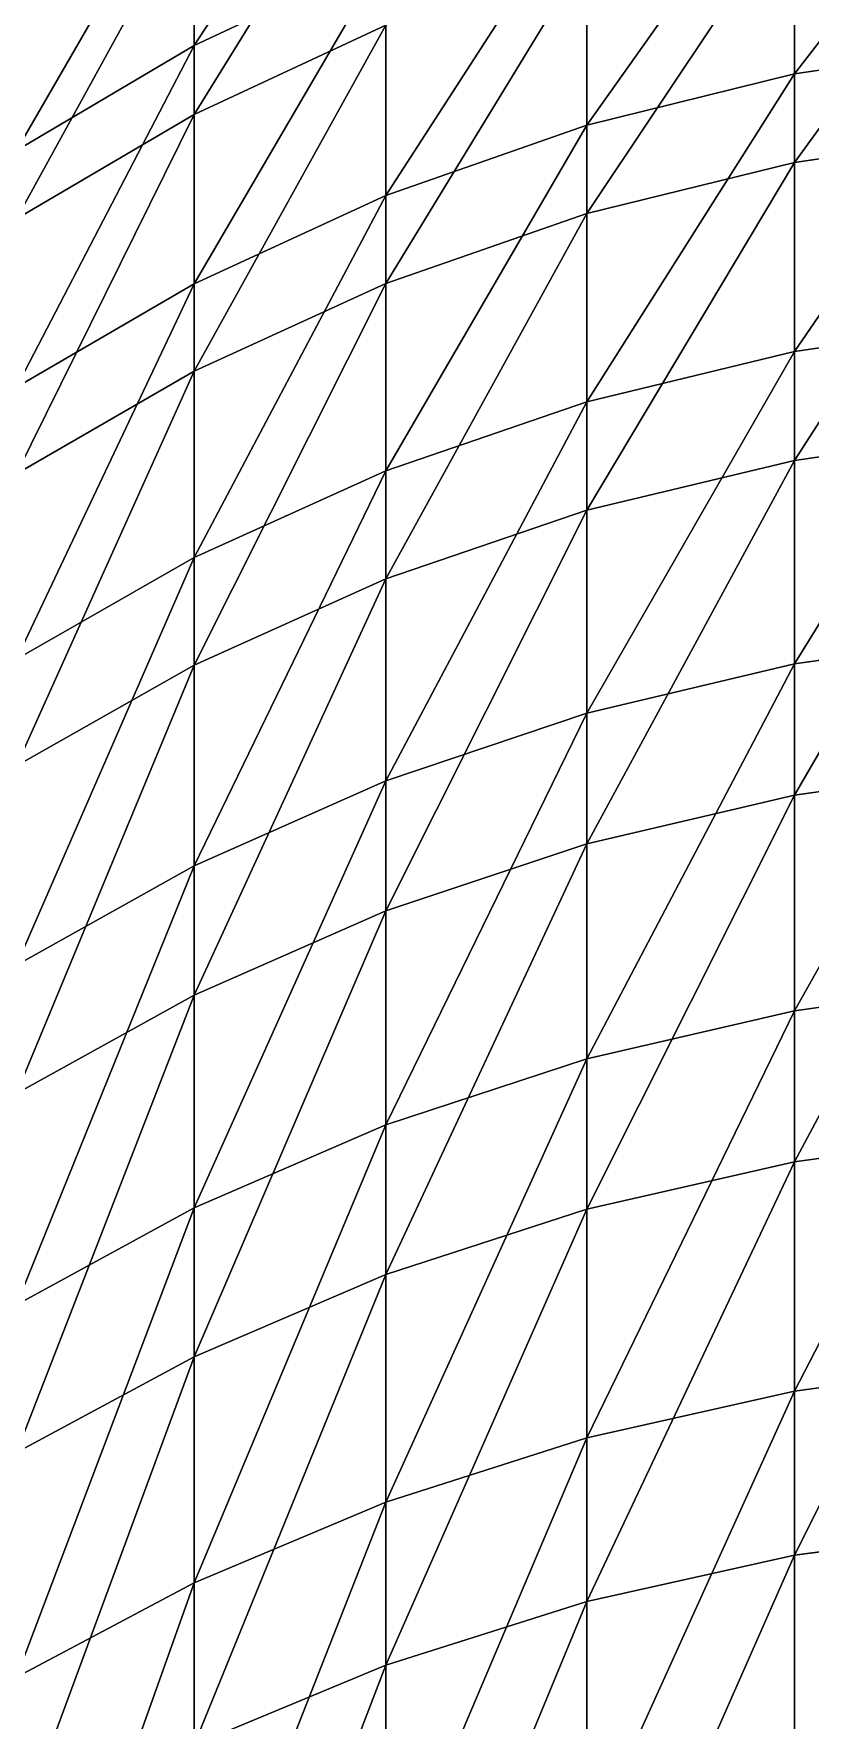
# Model space of a CAD drawing. Extents: x 207 to 387, y 94 to 160.
# Drawn here: x 340.4913 to 340.5725, y 159.4171 to 159.5934 of the extents above; entities that cross this region are included whole.
import ezdxf

# ---------------------------------------------------------------- set-up
doc = ezdxf.new("R2010")
doc.units = 0
doc.header["$LTSCALE"] = 2.54
doc.layers.get('0').update_dxf_attribs({"color": 13, "linetype": 'CONTINUOUS'})

# ---------------------------------------------------------------- blocks, each defined once
blk = doc.blocks.new('SP_05_ALTFIELD_CREDENZA_DW')
at = {"color": 0}
for p, q in [((46.16571, 0.26696, 76.18584), (46.16571, 0.3111, 76.11804)), ((46.16571, 0.26696, 76.18584), (46.16571, 0.3111, 76.11804)), ((46.14469, 0.26032, 76.18174), (46.14469, 0.30467, 76.11363)), ((46.14469, 0.26032, 76.18174), (46.14469, 0.30467, 76.11363)), ((46.123, 0.25549, 76.17876), (46.123, 0.3, 76.11042)), ((46.123, 0.25549, 76.17876), (46.123, 0.3, 76.11042)), ((46.18574, 0.30091, 80.22421), (46.18574, 0.25836, 80.15596)), ((46.18574, 0.30091, 80.22421), (46.18574, 0.25836, 80.15596)), ((46.16571, 0.29272, 80.2296), (46.16571, 0.24993, 80.16094)), ((46.16571, 0.29272, 80.2296), (46.16571, 0.24993, 80.16094)), ((46.14469, 0.2862, 80.23388), (46.14469, 0.24321, 80.1649)), ((46.14469, 0.2862, 80.23388), (46.14469, 0.24321, 80.1649)), ((46.123, 0.28146, 80.237), (46.123, 0.23832, 80.16779)), ((46.123, 0.28146, 80.237), (46.123, 0.23832, 80.16779)), ((46.18574, 0.2753, 76.19099), (46.16571, 0.26696, 76.18584)), ((46.18574, 0.2753, 76.19099), (46.16571, 0.26696, 76.18584)), ((46.18574, 0.23473, 76.26043), (46.18574, 0.2753, 76.19099)), ((46.18574, 0.23473, 76.26043), (46.18574, 0.2753, 76.19099)), ((46.20429, 0.26822, 80.15014), (46.18574, 0.25836, 80.15596)), ((46.20429, 0.26822, 80.15014), (46.18574, 0.25836, 80.15596)), ((46.16571, 0.26696, 76.18584), (46.14469, 0.26032, 76.18174)), ((46.16571, 0.26696, 76.18584), (46.14469, 0.26032, 76.18174)), ((46.16571, 0.22615, 76.2557), (46.16571, 0.26696, 76.18584)), ((46.16571, 0.22615, 76.2557), (46.16571, 0.26696, 76.18584)), ((46.14469, 0.26032, 76.18174), (46.123, 0.25549, 76.17876)), ((46.14469, 0.26032, 76.18174), (46.123, 0.25549, 76.17876)), ((46.14469, 0.21932, 76.25193), (46.14469, 0.26032, 76.18174)), ((46.14469, 0.21932, 76.25193), (46.14469, 0.26032, 76.18174)), ((46.18574, 0.25836, 80.15596), (46.16571, 0.24993, 80.16094)), ((46.18574, 0.25836, 80.15596), (46.16571, 0.24993, 80.16094)), ((46.18574, 0.25836, 80.15596), (46.18574, 0.21917, 80.08573)), ((46.18574, 0.25836, 80.15596), (46.18574, 0.21917, 80.08573)), ((46.123, 0.25549, 76.17876), (46.10086, 0.25253, 76.17693)), ((46.123, 0.25549, 76.17876), (46.10086, 0.25253, 76.17693)), ((46.123, 0.21436, 76.24918), (46.123, 0.25549, 76.17876)), ((46.123, 0.21436, 76.24918), (46.123, 0.25549, 76.17876)), ((46.16571, 0.24993, 80.16094), (46.14469, 0.24321, 80.1649)), ((46.16571, 0.24993, 80.16094), (46.14469, 0.24321, 80.1649)), ((46.16571, 0.24993, 80.16094), (46.16571, 0.2105, 80.09029)), ((46.16571, 0.24993, 80.16094), (46.16571, 0.2105, 80.09029)), ((46.20429, 0.24475, 76.26597), (46.18574, 0.23473, 76.26043)), ((46.20429, 0.24475, 76.26597), (46.18574, 0.23473, 76.26043)), ((46.14469, 0.24321, 80.1649), (46.123, 0.23832, 80.16779)), ((46.14469, 0.24321, 80.1649), (46.123, 0.23832, 80.16779)), ((46.14469, 0.24321, 80.1649), (46.14469, 0.2036, 80.09392)), ((46.14469, 0.24321, 80.1649), (46.14469, 0.2036, 80.09392)), ((46.123, 0.23832, 80.16779), (46.10086, 0.23532, 80.16956)), ((46.123, 0.23832, 80.16779), (46.10086, 0.23532, 80.16956)), ((46.123, 0.23832, 80.16779), (46.123, 0.19858, 80.09657)), ((46.123, 0.23832, 80.16779), (46.123, 0.19858, 80.09657)), ((46.18574, 0.23473, 76.26043), (46.16571, 0.22615, 76.2557)), ((46.18574, 0.23473, 76.26043), (46.16571, 0.22615, 76.2557)), ((46.18574, 0.19694, 76.33306), (46.18574, 0.23473, 76.26043)), ((46.18574, 0.19694, 76.33306), (46.18574, 0.23473, 76.26043)), ((46.20429, 0.22931, 80.08039), (46.18574, 0.21917, 80.08573)), ((46.20429, 0.22931, 80.08039), (46.18574, 0.21917, 80.08573)), ((46.16571, 0.22615, 76.2557), (46.14469, 0.21932, 76.25193)), ((46.16571, 0.22615, 76.2557), (46.14469, 0.21932, 76.25193)), ((46.16571, 0.18814, 76.32875), (46.16571, 0.22615, 76.2557)), ((46.16571, 0.18814, 76.32875), (46.16571, 0.22615, 76.2557)), ((46.14469, 0.21932, 76.25193), (46.123, 0.21436, 76.24918)), ((46.14469, 0.21932, 76.25193), (46.123, 0.21436, 76.24918)), ((46.14469, 0.18113, 76.32532), (46.14469, 0.21932, 76.25193)), ((46.14469, 0.18113, 76.32532), (46.14469, 0.21932, 76.25193)), ((46.18574, 0.21917, 80.08573), (46.16571, 0.2105, 80.09029)), ((46.18574, 0.21917, 80.08573), (46.16571, 0.2105, 80.09029)), ((46.18574, 0.21917, 80.08573), (46.18574, 0.18344, 80.01367)), ((46.18574, 0.21917, 80.08573), (46.18574, 0.18344, 80.01367)), ((46.123, 0.21436, 76.24918), (46.10086, 0.21131, 76.2475)), ((46.123, 0.21436, 76.24918), (46.10086, 0.21131, 76.2475)), ((46.123, 0.17604, 76.32283), (46.123, 0.21436, 76.24918)), ((46.123, 0.17604, 76.32283), (46.123, 0.21436, 76.24918)), ((46.16571, 0.2105, 80.09029), (46.14469, 0.2036, 80.09392)), ((46.16571, 0.2105, 80.09029), (46.14469, 0.2036, 80.09392)), ((46.16571, 0.2105, 80.09029), (46.16571, 0.17456, 80.01781)), ((46.16571, 0.2105, 80.09029), (46.16571, 0.17456, 80.01781)), ((46.20429, 0.20723, 76.33809), (46.18574, 0.19694, 76.33306)), ((46.20429, 0.20723, 76.33809), (46.18574, 0.19694, 76.33306)), ((46.14469, 0.2036, 80.09392), (46.123, 0.19858, 80.09657)), ((46.14469, 0.2036, 80.09392), (46.123, 0.19858, 80.09657)), ((46.14469, 0.2036, 80.09392), (46.14469, 0.16748, 80.02111)), ((46.14469, 0.2036, 80.09392), (46.14469, 0.16748, 80.02111)), ((46.123, 0.19858, 80.09657), (46.10086, 0.1955, 80.09819)), ((46.123, 0.19858, 80.09657), (46.10086, 0.1955, 80.09819)), ((46.123, 0.19858, 80.09657), (46.123, 0.16234, 80.02351)), ((46.123, 0.19858, 80.09657), (46.123, 0.16234, 80.02351)), ((46.18574, 0.19694, 76.33306), (46.16571, 0.18814, 76.32875)), ((46.18574, 0.19694, 76.33306), (46.16571, 0.18814, 76.32875)), ((46.18574, 0.16246, 76.40821), (46.18574, 0.19694, 76.33306)), ((46.18574, 0.16246, 76.40821), (46.18574, 0.19694, 76.33306)), ((46.20429, 0.19382, 80.00884), (46.18574, 0.18344, 80.01367)), ((46.20429, 0.19382, 80.00884), (46.18574, 0.18344, 80.01367)), ((46.16571, 0.18814, 76.32875), (46.14469, 0.18113, 76.32532)), ((46.16571, 0.18814, 76.32875), (46.14469, 0.18113, 76.32532)), ((46.16571, 0.15345, 76.40435), (46.16571, 0.18814, 76.32875)), ((46.16571, 0.15345, 76.40435), (46.16571, 0.18814, 76.32875)), ((46.18574, 0.18344, 80.01367), (46.16571, 0.17456, 80.01781)), ((46.18574, 0.18344, 80.01367), (46.16571, 0.17456, 80.01781)), ((46.18574, 0.18344, 80.01367), (46.18574, 0.15123, 79.93998)), ((46.18574, 0.18344, 80.01367), (46.18574, 0.15123, 79.93998)), ((46.14469, 0.18113, 76.32532), (46.123, 0.17604, 76.32283)), ((46.14469, 0.18113, 76.32532), (46.123, 0.17604, 76.32283)), ((46.14469, 0.14628, 76.40127), (46.14469, 0.18113, 76.32532)), ((46.14469, 0.14628, 76.40127), (46.14469, 0.18113, 76.32532)), ((46.123, 0.17604, 76.32283), (46.10086, 0.17291, 76.3213)), ((46.123, 0.17604, 76.32283), (46.10086, 0.17291, 76.3213)), ((46.123, 0.14107, 76.39904), (46.123, 0.17604, 76.32283)), ((46.123, 0.14107, 76.39904), (46.123, 0.17604, 76.32283)), ((46.16571, 0.17456, 80.01781), (46.14469, 0.16748, 80.02111)), ((46.16571, 0.17456, 80.01781), (46.14469, 0.16748, 80.02111)), ((46.16571, 0.17456, 80.01781), (46.16571, 0.14216, 79.94368)), ((46.16571, 0.17456, 80.01781), (46.16571, 0.14216, 79.94368)), ((46.20429, 0.17298, 76.41273), (46.18574, 0.16246, 76.40821)), ((46.20429, 0.17298, 76.41273), (46.18574, 0.16246, 76.40821)), ((46.14469, 0.16748, 80.02111), (46.123, 0.16234, 80.02351)), ((46.14469, 0.16748, 80.02111), (46.123, 0.16234, 80.02351)), ((46.14469, 0.16748, 80.02111), (46.14469, 0.13494, 79.94663)), ((46.14469, 0.16748, 80.02111), (46.14469, 0.13494, 79.94663)), ((46.123, 0.16234, 80.02351), (46.10086, 0.15919, 80.02498)), ((46.123, 0.16234, 80.02351), (46.10086, 0.15919, 80.02498)), ((46.123, 0.16234, 80.02351), (46.123, 0.12969, 79.94878)), ((46.123, 0.16234, 80.02351), (46.123, 0.12969, 79.94878)), ((46.18574, 0.16246, 76.40821), (46.16571, 0.15345, 76.40435)), ((46.18574, 0.16246, 76.40821), (46.16571, 0.15345, 76.40435)), ((46.18574, 0.13176, 76.48499), (46.18574, 0.16246, 76.40821)), ((46.18574, 0.13176, 76.48499), (46.18574, 0.16246, 76.40821)), ((46.20429, 0.16183, 79.93565), (46.18574, 0.15123, 79.93998)), ((46.20429, 0.16183, 79.93565), (46.18574, 0.15123, 79.93998)), ((46.16571, 0.15345, 76.40435), (46.14469, 0.14628, 76.40127)), ((46.16571, 0.15345, 76.40435), (46.14469, 0.14628, 76.40127)), ((46.16571, 0.12257, 76.48158), (46.16571, 0.15345, 76.40435)), ((46.16571, 0.12257, 76.48158), (46.16571, 0.15345, 76.40435)), ((46.18574, 0.15123, 79.93998), (46.16571, 0.14216, 79.94368)), ((46.18574, 0.15123, 79.93998), (46.16571, 0.14216, 79.94368)), ((46.18574, 0.15123, 79.93998), (46.18574, 0.12263, 79.8648)), ((46.18574, 0.15123, 79.93998), (46.18574, 0.12263, 79.8648)), ((46.14469, 0.14628, 76.40127), (46.123, 0.14107, 76.39904)), ((46.14469, 0.14628, 76.40127), (46.123, 0.14107, 76.39904)), ((46.14469, 0.11526, 76.47886), (46.14469, 0.14628, 76.40127)), ((46.14469, 0.11526, 76.47886), (46.14469, 0.14628, 76.40127)), ((46.123, 0.14107, 76.39904), (46.10086, 0.13787, 76.39766)), ((46.123, 0.14107, 76.39904), (46.10086, 0.13787, 76.39766)), ((46.123, 0.10994, 76.47689), (46.123, 0.14107, 76.39904)), ((46.123, 0.10994, 76.47689), (46.123, 0.14107, 76.39904)), ((46.16571, 0.14216, 79.94368), (46.14469, 0.13494, 79.94663)), ((46.16571, 0.14216, 79.94368), (46.14469, 0.13494, 79.94663)), ((46.16571, 0.14216, 79.94368), (46.16571, 0.11339, 79.86807)), ((46.16571, 0.14216, 79.94368), (46.16571, 0.11339, 79.86807)), ((46.20429, 0.14249, 76.48897), (46.18574, 0.13176, 76.48499)), ((46.20429, 0.14249, 76.48897), (46.18574, 0.13176, 76.48499)), ((46.14469, 0.13494, 79.94663), (46.123, 0.12969, 79.94878)), ((46.14469, 0.13494, 79.94663), (46.123, 0.12969, 79.94878)), ((46.14469, 0.13494, 79.94663), (46.14469, 0.10604, 79.87067)), ((46.14469, 0.13494, 79.94663), (46.14469, 0.10604, 79.87067)), ((46.20429, 0.13343, 79.86099), (46.18574, 0.12263, 79.8648)), ((46.20429, 0.13343, 79.86099), (46.18574, 0.12263, 79.8648)), ((46.18574, 0.13176, 76.48499), (46.16571, 0.12257, 76.48158)), ((46.18574, 0.13176, 76.48499), (46.16571, 0.12257, 76.48158)), ((46.18574, 0.10492, 76.5632), (46.18574, 0.13176, 76.48499)), ((46.18574, 0.10492, 76.5632), (46.18574, 0.13176, 76.48499)), ((46.123, 0.12969, 79.94878), (46.10086, 0.12646, 79.95009)), ((46.123, 0.12969, 79.94878), (46.10086, 0.12646, 79.95009)), ((46.123, 0.12969, 79.94878), (46.123, 0.10069, 79.87255)), ((46.123, 0.12969, 79.94878), (46.123, 0.10069, 79.87255)), ((46.16571, 0.12257, 76.48158), (46.14469, 0.11526, 76.47886)), ((46.16571, 0.12257, 76.48158), (46.14469, 0.11526, 76.47886)), ((46.18574, 0.12263, 79.8648), (46.16571, 0.11339, 79.86807)), ((46.18574, 0.12263, 79.8648), (46.16571, 0.11339, 79.86807)), ((46.16571, 0.09558, 76.56025), (46.16571, 0.12257, 76.48158)), ((46.16571, 0.09558, 76.56025), (46.16571, 0.12257, 76.48158)), ((46.18574, 0.12263, 79.8648), (46.18574, 0.09771, 79.78834)), ((46.18574, 0.12263, 79.8648), (46.18574, 0.09771, 79.78834)), ((46.14469, 0.11526, 76.47886), (46.123, 0.10994, 76.47689)), ((46.14469, 0.11526, 76.47886), (46.123, 0.10994, 76.47689)), ((46.14469, 0.08814, 76.5579), (46.14469, 0.11526, 76.47886)), ((46.14469, 0.08814, 76.5579), (46.14469, 0.11526, 76.47886)), ((46.20429, 0.11584, 76.56664), (46.18574, 0.10492, 76.5632)), ((46.20429, 0.11584, 76.56664), (46.18574, 0.10492, 76.5632)), ((46.16571, 0.11339, 79.86807), (46.14469, 0.10604, 79.87067)), ((46.16571, 0.11339, 79.86807), (46.14469, 0.10604, 79.87067)), ((46.16571, 0.11339, 79.86807), (46.16571, 0.08832, 79.79115)), ((46.16571, 0.11339, 79.86807), (46.16571, 0.08832, 79.79115)), ((46.123, 0.10994, 76.47689), (46.10086, 0.10667, 76.47568)), ((46.123, 0.10994, 76.47689), (46.10086, 0.10667, 76.47568)), ((46.123, 0.08273, 76.5562), (46.123, 0.10994, 76.47689)), ((46.123, 0.08273, 76.5562), (46.123, 0.10994, 76.47689)), ((46.20429, 0.10868, 79.78505), (46.18574, 0.09771, 79.78834)), ((46.20429, 0.10868, 79.78505), (46.18574, 0.09771, 79.78834)), ((46.14469, 0.10604, 79.87067), (46.123, 0.10069, 79.87255)), ((46.14469, 0.10604, 79.87067), (46.123, 0.10069, 79.87255)), ((46.14469, 0.10604, 79.87067), (46.14469, 0.08085, 79.79338)), ((46.14469, 0.10604, 79.87067), (46.14469, 0.08085, 79.79338)), ((46.18574, 0.10492, 76.5632), (46.16571, 0.09558, 76.56025)), ((46.18574, 0.10492, 76.5632), (46.16571, 0.09558, 76.56025)), ((46.18574, 0.08202, 76.64265), (46.18574, 0.10492, 76.5632)), ((46.18574, 0.08202, 76.64265), (46.18574, 0.10492, 76.5632)), ((46.123, 0.10069, 79.87255), (46.10086, 0.0974, 79.87371)), ((46.123, 0.10069, 79.87255), (46.10086, 0.0974, 79.87371)), ((46.123, 0.10069, 79.87255), (46.123, 0.07542, 79.79501)), ((46.123, 0.10069, 79.87255), (46.123, 0.07542, 79.79501)), ((46.18574, 0.09771, 79.78834), (46.16571, 0.08832, 79.79115)), ((46.18574, 0.09771, 79.78834), (46.16571, 0.08832, 79.79115)), ((46.18574, 0.09771, 79.78834), (46.18574, 0.07652, 79.71075)), ((46.18574, 0.09771, 79.78834), (46.18574, 0.07652, 79.71075))]:
    blk.add_line(p, q, dxfattribs=at)
at = {"color": 18}
mesh = blk.add_polyface(dxfattribs=at)
corners = [(46.16571, 0.26696, 76.18584), (46.18574, 0.31918, 76.12359), (46.16571, 0.3111, 76.11804), (46.18574, 0.2753, 76.19099)]
mesh.append_faces([[corners[k] for k in face] for face in [(0, 1, 2), (1, 0, 3)]], dxfattribs={"vtx0": -1, "color": 18})
mesh = blk.add_polyface(dxfattribs=at)
corners = [(46.14469, 0.26032, 76.18174), (46.16571, 0.3111, 76.11804), (46.14469, 0.30467, 76.11363), (46.16571, 0.26696, 76.18584)]
mesh.append_faces([[corners[k] for k in face] for face in [(0, 1, 2), (1, 0, 3)]], dxfattribs={"vtx0": -1, "color": 18})
mesh = blk.add_polyface(dxfattribs=at)
corners = [(46.18574, 0.25836, 80.15596), (46.20429, 0.31048, 80.21792), (46.20429, 0.26822, 80.15014), (46.18574, 0.30091, 80.22421)]
mesh.append_faces([[corners[k] for k in face] for face in [(0, 1, 2), (1, 0, 3)]], dxfattribs={"vtx0": -1, "color": 18})
mesh = blk.add_polyface(dxfattribs=at)
corners = [(46.123, 0.25549, 76.17876), (46.14469, 0.30467, 76.11363), (46.123, 0.3, 76.11042), (46.14469, 0.26032, 76.18174)]
mesh.append_faces([[corners[k] for k in face] for face in [(0, 1, 2), (1, 0, 3)]], dxfattribs={"vtx0": -1, "color": 18})
mesh = blk.add_polyface(dxfattribs=at)
corners = [(46.10086, 0.25253, 76.17693), (46.123, 0.3, 76.11042), (46.10086, 0.29712, 76.10845), (46.123, 0.25549, 76.17876)]
mesh.append_faces([[corners[k] for k in face] for face in [(0, 1, 2), (1, 0, 3)]], dxfattribs={"vtx0": -1, "color": 18})
mesh = blk.add_polyface(dxfattribs=at)
corners = [(46.16571, 0.24993, 80.16094), (46.18574, 0.30091, 80.22421), (46.18574, 0.25836, 80.15596), (46.16571, 0.29272, 80.2296)]
mesh.append_faces([[corners[k] for k in face] for face in [(0, 1, 2), (1, 0, 3)]], dxfattribs={"vtx0": -1, "color": 18})
mesh = blk.add_polyface(dxfattribs=at)
corners = [(46.14469, 0.24321, 80.1649), (46.16571, 0.29272, 80.2296), (46.16571, 0.24993, 80.16094), (46.14469, 0.2862, 80.23388)]
mesh.append_faces([[corners[k] for k in face] for face in [(0, 1, 2), (1, 0, 3)]], dxfattribs={"vtx0": -1, "color": 18})
mesh = blk.add_polyface(dxfattribs=at)
corners = [(46.123, 0.23832, 80.16779), (46.14469, 0.2862, 80.23388), (46.14469, 0.24321, 80.1649), (46.123, 0.28146, 80.237)]
mesh.append_faces([[corners[k] for k in face] for face in [(0, 1, 2), (1, 0, 3)]], dxfattribs={"vtx0": -1, "color": 18})
mesh = blk.add_polyface(dxfattribs=at)
corners = [(46.18574, 0.23473, 76.26043), (46.20429, 0.28504, 76.197), (46.18574, 0.2753, 76.19099), (46.20429, 0.24475, 76.26597)]
mesh.append_faces([[corners[k] for k in face] for face in [(0, 1, 2), (1, 0, 3)]], dxfattribs={"vtx0": -1, "color": 18})
mesh = blk.add_polyface(dxfattribs=at)
corners = [(46.10086, 0.23532, 80.16956), (46.123, 0.28146, 80.237), (46.123, 0.23832, 80.16779), (46.10086, 0.27855, 80.23891)]
mesh.append_faces([[corners[k] for k in face] for face in [(0, 1, 2), (1, 0, 3)]], dxfattribs={"vtx0": -1, "color": 18})
mesh = blk.add_polyface(dxfattribs=at)
corners = [(46.16571, 0.22615, 76.2557), (46.18574, 0.2753, 76.19099), (46.16571, 0.26696, 76.18584), (46.18574, 0.23473, 76.26043)]
mesh.append_faces([[corners[k] for k in face] for face in [(0, 1, 2), (1, 0, 3)]], dxfattribs={"vtx0": -1, "color": 18})
mesh = blk.add_polyface(dxfattribs=at)
corners = [(46.18574, 0.21917, 80.08573), (46.20429, 0.26822, 80.15014), (46.20429, 0.22931, 80.08039), (46.18574, 0.25836, 80.15596)]
mesh.append_faces([[corners[k] for k in face] for face in [(0, 1, 2), (1, 0, 3)]], dxfattribs={"vtx0": -1, "color": 18})
mesh = blk.add_polyface(dxfattribs=at)
corners = [(46.14469, 0.21932, 76.25193), (46.16571, 0.26696, 76.18584), (46.14469, 0.26032, 76.18174), (46.16571, 0.22615, 76.2557)]
mesh.append_faces([[corners[k] for k in face] for face in [(0, 1, 2), (1, 0, 3)]], dxfattribs={"vtx0": -1, "color": 18})
mesh = blk.add_polyface(dxfattribs=at)
corners = [(46.123, 0.21436, 76.24918), (46.14469, 0.26032, 76.18174), (46.123, 0.25549, 76.17876), (46.14469, 0.21932, 76.25193)]
mesh.append_faces([[corners[k] for k in face] for face in [(0, 1, 2), (1, 0, 3)]], dxfattribs={"vtx0": -1, "color": 18})
mesh = blk.add_polyface(dxfattribs=at)
corners = [(46.16571, 0.2105, 80.09029), (46.18574, 0.25836, 80.15596), (46.18574, 0.21917, 80.08573), (46.16571, 0.24993, 80.16094)]
mesh.append_faces([[corners[k] for k in face] for face in [(0, 1, 2), (1, 0, 3)]], dxfattribs={"vtx0": -1, "color": 18})
mesh = blk.add_polyface(dxfattribs=at)
corners = [(46.10086, 0.21131, 76.2475), (46.123, 0.25549, 76.17876), (46.10086, 0.25253, 76.17693), (46.123, 0.21436, 76.24918)]
mesh.append_faces([[corners[k] for k in face] for face in [(0, 1, 2), (1, 0, 3)]], dxfattribs={"vtx0": -1, "color": 18})
mesh = blk.add_polyface(dxfattribs=at)
corners = [(46.14469, 0.2036, 80.09392), (46.16571, 0.24993, 80.16094), (46.16571, 0.2105, 80.09029), (46.14469, 0.24321, 80.1649)]
mesh.append_faces([[corners[k] for k in face] for face in [(0, 1, 2), (1, 0, 3)]], dxfattribs={"vtx0": -1, "color": 18})
mesh = blk.add_polyface(dxfattribs=at)
corners = [(46.18574, 0.19694, 76.33306), (46.20429, 0.24475, 76.26597), (46.18574, 0.23473, 76.26043), (46.20429, 0.20723, 76.33809)]
mesh.append_faces([[corners[k] for k in face] for face in [(0, 1, 2), (1, 0, 3)]], dxfattribs={"vtx0": -1, "color": 18})
mesh = blk.add_polyface(dxfattribs=at)
corners = [(46.123, 0.19858, 80.09657), (46.14469, 0.24321, 80.1649), (46.14469, 0.2036, 80.09392), (46.123, 0.23832, 80.16779)]
mesh.append_faces([[corners[k] for k in face] for face in [(0, 1, 2), (1, 0, 3)]], dxfattribs={"vtx0": -1, "color": 18})
mesh = blk.add_polyface(dxfattribs=at)
corners = [(46.10086, 0.1955, 80.09819), (46.123, 0.23832, 80.16779), (46.123, 0.19858, 80.09657), (46.10086, 0.23532, 80.16956)]
mesh.append_faces([[corners[k] for k in face] for face in [(0, 1, 2), (1, 0, 3)]], dxfattribs={"vtx0": -1, "color": 18})
mesh = blk.add_polyface(dxfattribs=at)
corners = [(46.16571, 0.18814, 76.32875), (46.18574, 0.23473, 76.26043), (46.16571, 0.22615, 76.2557), (46.18574, 0.19694, 76.33306)]
mesh.append_faces([[corners[k] for k in face] for face in [(0, 1, 2), (1, 0, 3)]], dxfattribs={"vtx0": -1, "color": 18})
mesh = blk.add_polyface(dxfattribs=at)
corners = [(46.18574, 0.18344, 80.01367), (46.20429, 0.22931, 80.08039), (46.20429, 0.19382, 80.00884), (46.18574, 0.21917, 80.08573)]
mesh.append_faces([[corners[k] for k in face] for face in [(0, 1, 2), (1, 0, 3)]], dxfattribs={"vtx0": -1, "color": 18})
mesh = blk.add_polyface(dxfattribs=at)
corners = [(46.14469, 0.18113, 76.32532), (46.16571, 0.22615, 76.2557), (46.14469, 0.21932, 76.25193), (46.16571, 0.18814, 76.32875)]
mesh.append_faces([[corners[k] for k in face] for face in [(0, 1, 2), (1, 0, 3)]], dxfattribs={"vtx0": -1, "color": 18})
mesh = blk.add_polyface(dxfattribs=at)
corners = [(46.123, 0.17604, 76.32283), (46.14469, 0.21932, 76.25193), (46.123, 0.21436, 76.24918), (46.14469, 0.18113, 76.32532)]
mesh.append_faces([[corners[k] for k in face] for face in [(0, 1, 2), (1, 0, 3)]], dxfattribs={"vtx0": -1, "color": 18})
mesh = blk.add_polyface(dxfattribs=at)
corners = [(46.16571, 0.17456, 80.01781), (46.18574, 0.21917, 80.08573), (46.18574, 0.18344, 80.01367), (46.16571, 0.2105, 80.09029)]
mesh.append_faces([[corners[k] for k in face] for face in [(0, 1, 2), (1, 0, 3)]], dxfattribs={"vtx0": -1, "color": 18})
mesh = blk.add_polyface(dxfattribs=at)
corners = [(46.10086, 0.17291, 76.3213), (46.123, 0.21436, 76.24918), (46.10086, 0.21131, 76.2475), (46.123, 0.17604, 76.32283)]
mesh.append_faces([[corners[k] for k in face] for face in [(0, 1, 2), (1, 0, 3)]], dxfattribs={"vtx0": -1, "color": 18})
mesh = blk.add_polyface(dxfattribs=at)
corners = [(46.14469, 0.16748, 80.02111), (46.16571, 0.2105, 80.09029), (46.16571, 0.17456, 80.01781), (46.14469, 0.2036, 80.09392)]
mesh.append_faces([[corners[k] for k in face] for face in [(0, 1, 2), (1, 0, 3)]], dxfattribs={"vtx0": -1, "color": 18})
mesh = blk.add_polyface(dxfattribs=at)
corners = [(46.18574, 0.16246, 76.40821), (46.20429, 0.20723, 76.33809), (46.18574, 0.19694, 76.33306), (46.20429, 0.17298, 76.41273)]
mesh.append_faces([[corners[k] for k in face] for face in [(0, 1, 2), (1, 0, 3)]], dxfattribs={"vtx0": -1, "color": 18})
mesh = blk.add_polyface(dxfattribs=at)
corners = [(46.123, 0.16234, 80.02351), (46.14469, 0.2036, 80.09392), (46.14469, 0.16748, 80.02111), (46.123, 0.19858, 80.09657)]
mesh.append_faces([[corners[k] for k in face] for face in [(0, 1, 2), (1, 0, 3)]], dxfattribs={"vtx0": -1, "color": 18})
mesh = blk.add_polyface(dxfattribs=at)
corners = [(46.10086, 0.15919, 80.02498), (46.123, 0.19858, 80.09657), (46.123, 0.16234, 80.02351), (46.10086, 0.1955, 80.09819)]
mesh.append_faces([[corners[k] for k in face] for face in [(0, 1, 2), (1, 0, 3)]], dxfattribs={"vtx0": -1, "color": 18})
mesh = blk.add_polyface(dxfattribs=at)
corners = [(46.16571, 0.15345, 76.40435), (46.18574, 0.19694, 76.33306), (46.16571, 0.18814, 76.32875), (46.18574, 0.16246, 76.40821)]
mesh.append_faces([[corners[k] for k in face] for face in [(0, 1, 2), (1, 0, 3)]], dxfattribs={"vtx0": -1, "color": 18})
mesh = blk.add_polyface(dxfattribs=at)
corners = [(46.18574, 0.15123, 79.93998), (46.20429, 0.19382, 80.00884), (46.20429, 0.16183, 79.93565), (46.18574, 0.18344, 80.01367)]
mesh.append_faces([[corners[k] for k in face] for face in [(0, 1, 2), (1, 0, 3)]], dxfattribs={"vtx0": -1, "color": 18})
mesh = blk.add_polyface(dxfattribs=at)
corners = [(46.14469, 0.14628, 76.40127), (46.16571, 0.18814, 76.32875), (46.14469, 0.18113, 76.32532), (46.16571, 0.15345, 76.40435)]
mesh.append_faces([[corners[k] for k in face] for face in [(0, 1, 2), (1, 0, 3)]], dxfattribs={"vtx0": -1, "color": 18})
mesh = blk.add_polyface(dxfattribs=at)
corners = [(46.16571, 0.14216, 79.94368), (46.18574, 0.18344, 80.01367), (46.18574, 0.15123, 79.93998), (46.16571, 0.17456, 80.01781)]
mesh.append_faces([[corners[k] for k in face] for face in [(0, 1, 2), (1, 0, 3)]], dxfattribs={"vtx0": -1, "color": 18})
mesh = blk.add_polyface(dxfattribs=at)
corners = [(46.123, 0.14107, 76.39904), (46.14469, 0.18113, 76.32532), (46.123, 0.17604, 76.32283), (46.14469, 0.14628, 76.40127)]
mesh.append_faces([[corners[k] for k in face] for face in [(0, 1, 2), (1, 0, 3)]], dxfattribs={"vtx0": -1, "color": 18})
mesh = blk.add_polyface(dxfattribs=at)
corners = [(46.10086, 0.13787, 76.39766), (46.123, 0.17604, 76.32283), (46.10086, 0.17291, 76.3213), (46.123, 0.14107, 76.39904)]
mesh.append_faces([[corners[k] for k in face] for face in [(0, 1, 2), (1, 0, 3)]], dxfattribs={"vtx0": -1, "color": 18})
mesh = blk.add_polyface(dxfattribs=at)
corners = [(46.14469, 0.13494, 79.94663), (46.16571, 0.17456, 80.01781), (46.16571, 0.14216, 79.94368), (46.14469, 0.16748, 80.02111)]
mesh.append_faces([[corners[k] for k in face] for face in [(0, 1, 2), (1, 0, 3)]], dxfattribs={"vtx0": -1, "color": 18})
mesh = blk.add_polyface(dxfattribs=at)
corners = [(46.18574, 0.13176, 76.48499), (46.20429, 0.17298, 76.41273), (46.18574, 0.16246, 76.40821), (46.20429, 0.14249, 76.48897)]
mesh.append_faces([[corners[k] for k in face] for face in [(0, 1, 2), (1, 0, 3)]], dxfattribs={"vtx0": -1, "color": 18})
mesh = blk.add_polyface(dxfattribs=at)
corners = [(46.123, 0.12969, 79.94878), (46.14469, 0.16748, 80.02111), (46.14469, 0.13494, 79.94663), (46.123, 0.16234, 80.02351)]
mesh.append_faces([[corners[k] for k in face] for face in [(0, 1, 2), (1, 0, 3)]], dxfattribs={"vtx0": -1, "color": 18})
mesh = blk.add_polyface(dxfattribs=at)
corners = [(46.10086, 0.12646, 79.95009), (46.123, 0.16234, 80.02351), (46.123, 0.12969, 79.94878), (46.10086, 0.15919, 80.02498)]
mesh.append_faces([[corners[k] for k in face] for face in [(0, 1, 2), (1, 0, 3)]], dxfattribs={"vtx0": -1, "color": 18})
mesh = blk.add_polyface(dxfattribs=at)
corners = [(46.16571, 0.12257, 76.48158), (46.18574, 0.16246, 76.40821), (46.16571, 0.15345, 76.40435), (46.18574, 0.13176, 76.48499)]
mesh.append_faces([[corners[k] for k in face] for face in [(0, 1, 2), (1, 0, 3)]], dxfattribs={"vtx0": -1, "color": 18})
mesh = blk.add_polyface(dxfattribs=at)
corners = [(46.18574, 0.12263, 79.8648), (46.20429, 0.16183, 79.93565), (46.20429, 0.13343, 79.86099), (46.18574, 0.15123, 79.93998)]
mesh.append_faces([[corners[k] for k in face] for face in [(0, 1, 2), (1, 0, 3)]], dxfattribs={"vtx0": -1, "color": 18})
mesh = blk.add_polyface(dxfattribs=at)
corners = [(46.14469, 0.11526, 76.47886), (46.16571, 0.15345, 76.40435), (46.14469, 0.14628, 76.40127), (46.16571, 0.12257, 76.48158)]
mesh.append_faces([[corners[k] for k in face] for face in [(0, 1, 2), (1, 0, 3)]], dxfattribs={"vtx0": -1, "color": 18})
mesh = blk.add_polyface(dxfattribs=at)
corners = [(46.16571, 0.11339, 79.86807), (46.18574, 0.15123, 79.93998), (46.18574, 0.12263, 79.8648), (46.16571, 0.14216, 79.94368)]
mesh.append_faces([[corners[k] for k in face] for face in [(0, 1, 2), (1, 0, 3)]], dxfattribs={"vtx0": -1, "color": 18})
mesh = blk.add_polyface(dxfattribs=at)
corners = [(46.123, 0.10994, 76.47689), (46.14469, 0.14628, 76.40127), (46.123, 0.14107, 76.39904), (46.14469, 0.11526, 76.47886)]
mesh.append_faces([[corners[k] for k in face] for face in [(0, 1, 2), (1, 0, 3)]], dxfattribs={"vtx0": -1, "color": 18})
mesh = blk.add_polyface(dxfattribs=at)
corners = [(46.10086, 0.10667, 76.47568), (46.123, 0.14107, 76.39904), (46.10086, 0.13787, 76.39766), (46.123, 0.10994, 76.47689)]
mesh.append_faces([[corners[k] for k in face] for face in [(0, 1, 2), (1, 0, 3)]], dxfattribs={"vtx0": -1, "color": 18})
mesh = blk.add_polyface(dxfattribs=at)
corners = [(46.14469, 0.10604, 79.87067), (46.16571, 0.14216, 79.94368), (46.16571, 0.11339, 79.86807), (46.14469, 0.13494, 79.94663)]
mesh.append_faces([[corners[k] for k in face] for face in [(0, 1, 2), (1, 0, 3)]], dxfattribs={"vtx0": -1, "color": 18})
mesh = blk.add_polyface(dxfattribs=at)
corners = [(46.18574, 0.10492, 76.5632), (46.20429, 0.14249, 76.48897), (46.18574, 0.13176, 76.48499), (46.20429, 0.11584, 76.56664)]
mesh.append_faces([[corners[k] for k in face] for face in [(0, 1, 2), (1, 0, 3)]], dxfattribs={"vtx0": -1, "color": 18})
mesh = blk.add_polyface(dxfattribs=at)
corners = [(46.123, 0.10069, 79.87255), (46.14469, 0.13494, 79.94663), (46.14469, 0.10604, 79.87067), (46.123, 0.12969, 79.94878)]
mesh.append_faces([[corners[k] for k in face] for face in [(0, 1, 2), (1, 0, 3)]], dxfattribs={"vtx0": -1, "color": 18})
mesh = blk.add_polyface(dxfattribs=at)
corners = [(46.18574, 0.09771, 79.78834), (46.20429, 0.13343, 79.86099), (46.20429, 0.10868, 79.78505), (46.18574, 0.12263, 79.8648)]
mesh.append_faces([[corners[k] for k in face] for face in [(0, 1, 2), (1, 0, 3)]], dxfattribs={"vtx0": -1, "color": 18})
mesh = blk.add_polyface(dxfattribs=at)
corners = [(46.16571, 0.09558, 76.56025), (46.18574, 0.13176, 76.48499), (46.16571, 0.12257, 76.48158), (46.18574, 0.10492, 76.5632)]
mesh.append_faces([[corners[k] for k in face] for face in [(0, 1, 2), (1, 0, 3)]], dxfattribs={"vtx0": -1, "color": 18})
mesh = blk.add_polyface(dxfattribs=at)
corners = [(46.10086, 0.0974, 79.87371), (46.123, 0.12969, 79.94878), (46.123, 0.10069, 79.87255), (46.10086, 0.12646, 79.95009)]
mesh.append_faces([[corners[k] for k in face] for face in [(0, 1, 2), (1, 0, 3)]], dxfattribs={"vtx0": -1, "color": 18})
mesh = blk.add_polyface(dxfattribs=at)
corners = [(46.14469, 0.08814, 76.5579), (46.16571, 0.12257, 76.48158), (46.14469, 0.11526, 76.47886), (46.16571, 0.09558, 76.56025)]
mesh.append_faces([[corners[k] for k in face] for face in [(0, 1, 2), (1, 0, 3)]], dxfattribs={"vtx0": -1, "color": 18})
mesh = blk.add_polyface(dxfattribs=at)
corners = [(46.16571, 0.08832, 79.79115), (46.18574, 0.12263, 79.8648), (46.18574, 0.09771, 79.78834), (46.16571, 0.11339, 79.86807)]
mesh.append_faces([[corners[k] for k in face] for face in [(0, 1, 2), (1, 0, 3)]], dxfattribs={"vtx0": -1, "color": 18})
mesh = blk.add_polyface(dxfattribs=at)
corners = [(46.123, 0.08273, 76.5562), (46.14469, 0.11526, 76.47886), (46.123, 0.10994, 76.47689), (46.14469, 0.08814, 76.5579)]
mesh.append_faces([[corners[k] for k in face] for face in [(0, 1, 2), (1, 0, 3)]], dxfattribs={"vtx0": -1, "color": 18})
mesh = blk.add_polyface(dxfattribs=at)
corners = [(46.18574, 0.08202, 76.64265), (46.20429, 0.11584, 76.56664), (46.18574, 0.10492, 76.5632), (46.20429, 0.0931, 76.64555)]
mesh.append_faces([[corners[k] for k in face] for face in [(0, 1, 2), (1, 0, 3)]], dxfattribs={"vtx0": -1, "color": 18})
mesh = blk.add_polyface(dxfattribs=at)
corners = [(46.14469, 0.08085, 79.79338), (46.16571, 0.11339, 79.86807), (46.16571, 0.08832, 79.79115), (46.14469, 0.10604, 79.87067)]
mesh.append_faces([[corners[k] for k in face] for face in [(0, 1, 2), (1, 0, 3)]], dxfattribs={"vtx0": -1, "color": 18})
mesh = blk.add_polyface(dxfattribs=at)
corners = [(46.10086, 0.07941, 76.55515), (46.123, 0.10994, 76.47689), (46.10086, 0.10667, 76.47568), (46.123, 0.08273, 76.5562)]
mesh.append_faces([[corners[k] for k in face] for face in [(0, 1, 2), (1, 0, 3)]], dxfattribs={"vtx0": -1, "color": 18})
mesh = blk.add_polyface(dxfattribs=at)
corners = [(46.18574, 0.07652, 79.71075), (46.20429, 0.10868, 79.78505), (46.20429, 0.08764, 79.708), (46.18574, 0.09771, 79.78834)]
mesh.append_faces([[corners[k] for k in face] for face in [(0, 1, 2), (1, 0, 3)]], dxfattribs={"vtx0": -1, "color": 18})
mesh = blk.add_polyface(dxfattribs=at)
corners = [(46.123, 0.07542, 79.79501), (46.14469, 0.10604, 79.87067), (46.14469, 0.08085, 79.79338), (46.123, 0.10069, 79.87255)]
mesh.append_faces([[corners[k] for k in face] for face in [(0, 1, 2), (1, 0, 3)]], dxfattribs={"vtx0": -1, "color": 18})
mesh = blk.add_polyface(dxfattribs=at)
corners = [(46.16571, 0.07254, 76.64017), (46.18574, 0.10492, 76.5632), (46.16571, 0.09558, 76.56025), (46.18574, 0.08202, 76.64265)]
mesh.append_faces([[corners[k] for k in face] for face in [(0, 1, 2), (1, 0, 3)]], dxfattribs={"vtx0": -1, "color": 18})
mesh = blk.add_polyface(dxfattribs=at)
corners = [(46.10086, 0.07208, 79.79601), (46.123, 0.10069, 79.87255), (46.123, 0.07542, 79.79501), (46.10086, 0.0974, 79.87371)]
mesh.append_faces([[corners[k] for k in face] for face in [(0, 1, 2), (1, 0, 3)]], dxfattribs={"vtx0": -1, "color": 18})
mesh = blk.add_polyface(dxfattribs=at)
corners = [(46.16571, 0.06701, 79.7131), (46.18574, 0.09771, 79.78834), (46.18574, 0.07652, 79.71075), (46.16571, 0.08832, 79.79115)]
mesh.append_faces([[corners[k] for k in face] for face in [(0, 1, 2), (1, 0, 3)]], dxfattribs={"vtx0": -1, "color": 18})

msp = doc.modelspace()

# ---------------------------------------------------------------- block references
at = {"color": 23, "rotation": 180}
msp.add_blockref('SP_05_ALTFIELD_CREDENZA_DW', (386.69383, 159.68985), dxfattribs=at)

doc.saveas('drawing.dxf')
